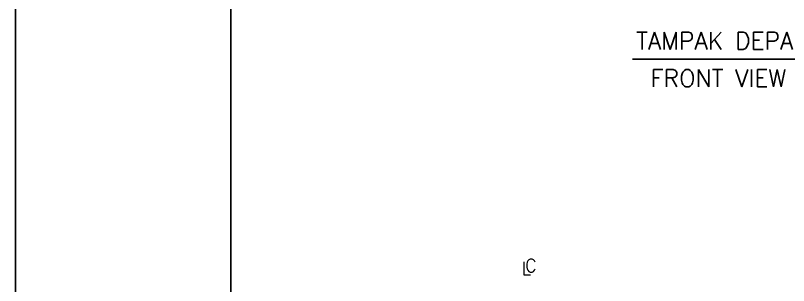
# Model space of a CAD drawing. Header units: metres. Extents: x 444 to 3227, y -3167 to -392.
# Drawn here: x 463.3 to 553.1, y -3055.6 to -3024.3 of the extents above; entities that cross this region are included whole.
import ezdxf

# ---------------------------------------------------------------- set-up
doc = ezdxf.new("R2010")
doc.units = ezdxf.units.M
doc.layers.add('KOP', color=7, linetype='CONTINUOUS')
doc.layers.add('TEX', color=7, linetype='CONTINUOUS')
doc.styles.get("Standard").update_dxf_attribs({"font": 'Simplex.shx', "height": 2.5})

msp = doc.modelspace()

# ---------------------------------------------------------------- linework, layer by layer
at = {"layer": 'KOP', "color": 9}
msp.add_lwpolyline([(883.8376, -2864.90614), (883.8376, -3161.90614), (463.3376, -3161.90614), (463.3376, -2864.90614)], close=True, dxfattribs=at)
at = {"layer": 'KOP', "color": 130}
msp.add_lwpolyline([(488.3376, -3156.90614), (488.3376, -2869.90614), (878.8376, -2869.90614), (878.8376, -3156.90614)], close=True, dxfattribs=at)
at = {"layer": 'TEX', "color": 2}
msp.add_line((557.03972, -3029.37959), (535.01255, -3029.37959), dxfattribs=at)

# ---------------------------------------------------------------- texts
for s, height, p in [('TAMPAK DEPAN', 2, (535.44393, -3028.23316)), ('FRONT VIEW', 2, (537.09159, -3032.58454)), ('L', 1.5, (522.12094, -3054.38786)), ('  C', 1.5, (520.47681, -3054.06393))]:
    msp.add_text(s, height=height, dxfattribs=at).set_placement(p)

doc.saveas('drawing.dxf')
